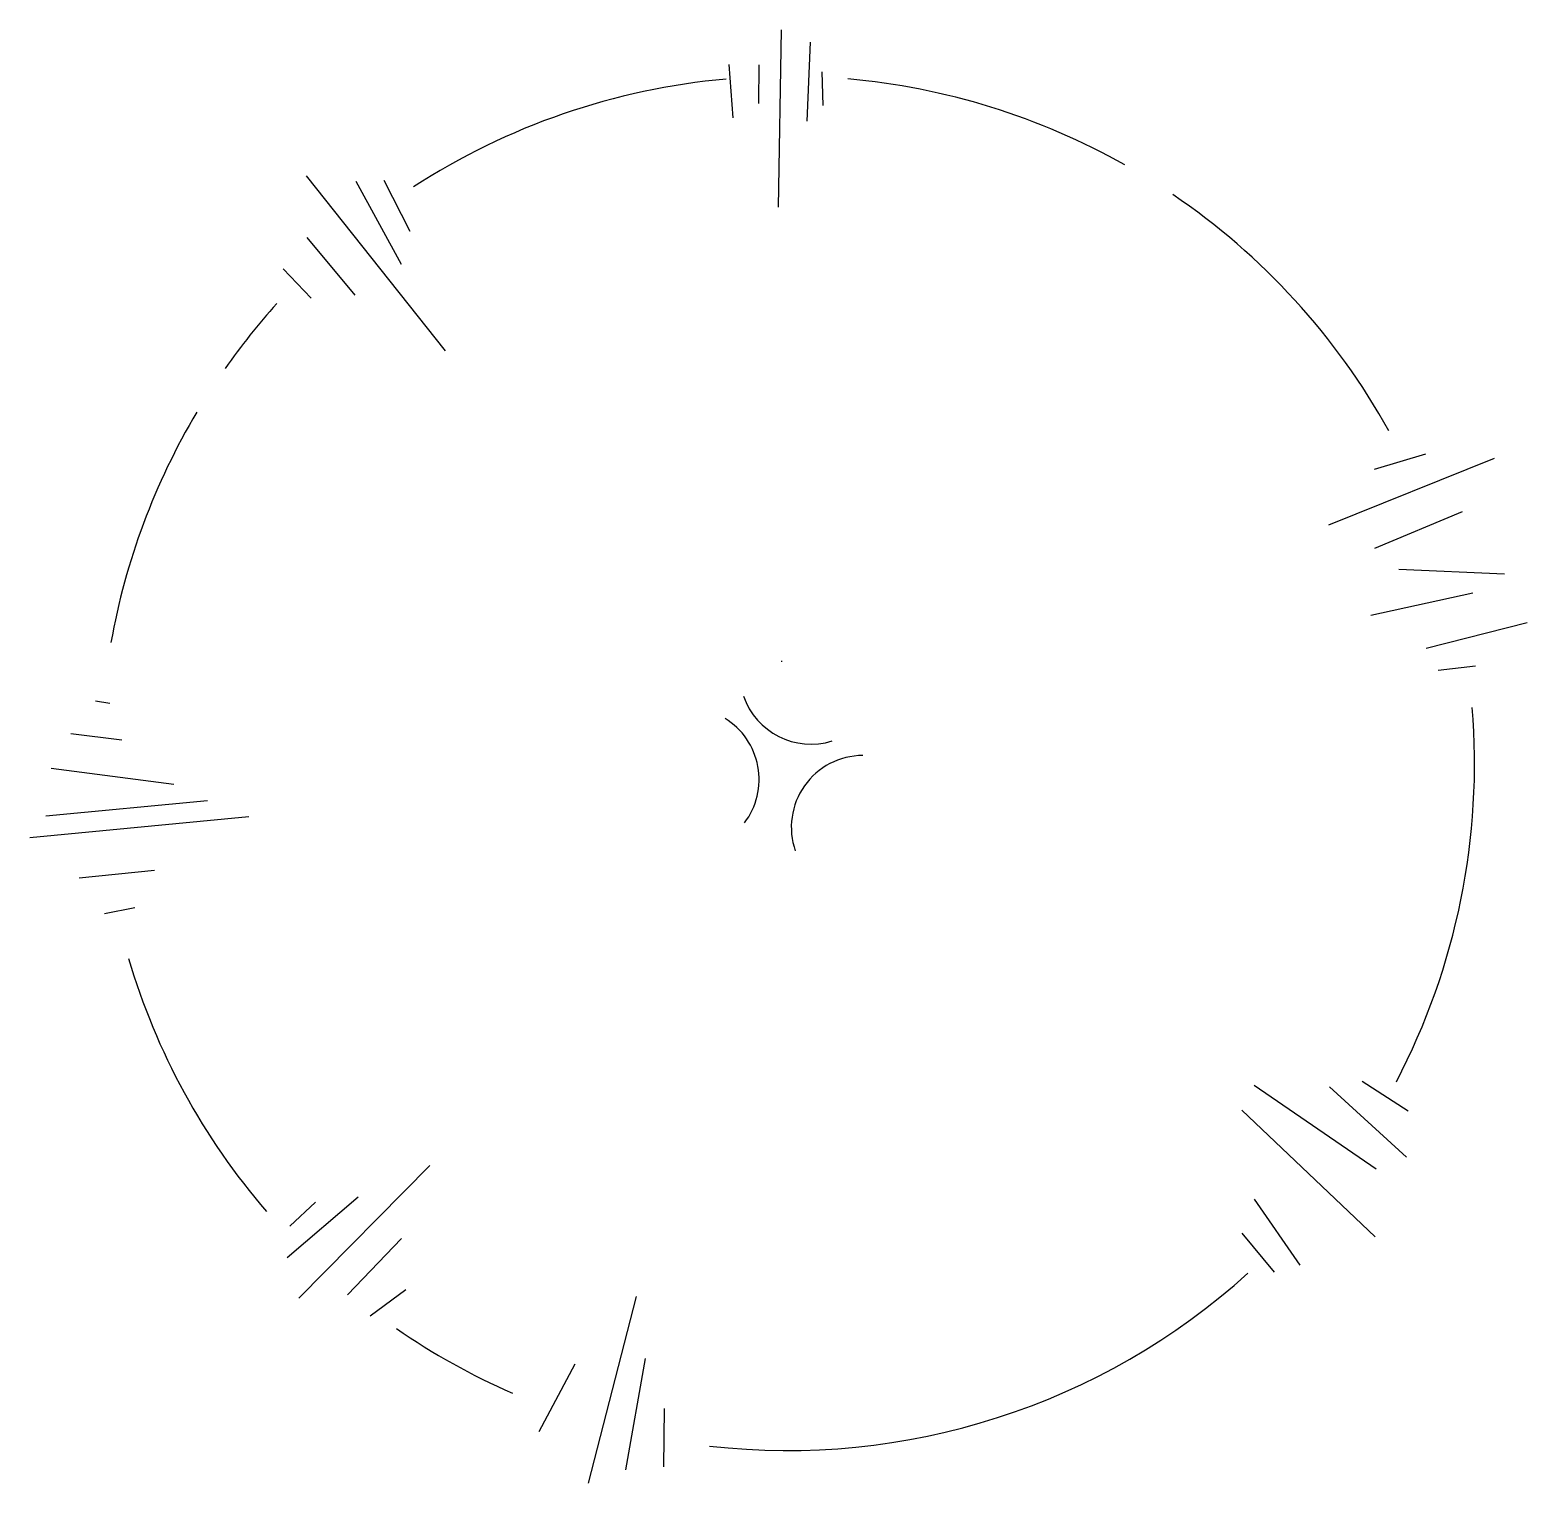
# Model space of a CAD drawing. Extents: x -47 to 1213, y -33 to 1190.
import ezdxf

# ---------------------------------------------------------------- set-up
doc = ezdxf.new("R2010")
doc.units = 0
doc.layers.get('0').update_dxf_attribs({"linetype": 'CONTINUOUS'})

msp = doc.modelspace()

# ---------------------------------------------------------------- linework, layer by layer
at = {"color": 0}
for p, q in [((585.1, 1190), (582.7, 1040.9)), ((609.5, 1179.6), (606.8, 1113.3)), ((541, 1161), (544.6, 1116)), ((566.4, 1160.7), (566.1, 1128)), ((619.5, 1154.9), (620.3, 1126.3)), ((185.4, 1067.2), (302.4, 920.1)), ((227.4, 1062.7), (265.5, 992.9)), ((250.7, 1063.7), (272.8, 1020.6)), ((186, 1015.3), (226.4, 966.7)), ((166.2, 988.9), (189.6, 964.2)), ((1084.4, 820.5), (1127.5, 833.2)), ((1046, 773.6), (1185.5, 829.7)), ((1084.7, 753.9), (1158.5, 784.7)), ((1104.9, 736.2), (1193.9, 732.4)), ((1081.2, 697.6), (1167.2, 716.3)), ((1127.9, 669.7), (1212.8, 691.3)), ((1137.9, 651.2), (1169.5, 655)), ((8.2, 625.5), (20.4, 623.4)), ((-12.5, 598), (30.4, 592.6)), ((-29.1, 568.7), (74.1, 555.4)), ((-33.6, 528.7), (102.5, 541.7)), ((-46.9, 510.5), (137.1, 528.2)), ((-5.5, 476.5), (57.9, 482.9)), ((15.8, 446.5), (41.2, 451.5)), ((1074.1, 305.3), (1112.7, 280.4)), ((983.3, 302.1), (1085.7, 231.6)), ((1046.6, 300.6), (1111.4, 241.6)), ((972.9, 280.9), (1085.1, 174.4)), ((179.3, 122.9), (289.6, 234.5)), ((169.4, 156.9), (229.2, 208.2)), ((171.7, 183.4), (193.2, 203.6)), ((983.2, 206.1), (1021.5, 150.5)), ((972.7, 177.6), (1000.1, 144.6)), ((220.2, 125.7), (265.6, 173.1)), ((239.3, 108), (269.3, 130.2)), ((423, -32.8), (463.4, 124.2)), ((381.4, 10.6), (411.7, 67.5)), ((454.6, -21.7), (471, 72.1)), ((486.5, -19.1), (487, 30))]:
    msp.add_line(p, q, dxfattribs=at)
for centre, radius, start, end in [((590.4, 572.8), 578.2, 95.1155, 122.961), ((590.4, 572.8), 578.2, 60.5954, 84.9599), ((590.4, 572.8), 578.2, 28.935, 55.868), ((590.4, 572.8), 578.2, 137.9939, 144.9207), ((590.4, 572.8), 578.2, 149.2549, 169.861), ((585.4, 598.3), 60.4, 89.4366, 90.2669), ((610.4, 649.4), 60.4, 199.2154, 287.1317), ((590.4, 572.8), 578.2, 332.402, 4.6709), ((506.2, 559.3), 60.4, 322.7337, 58.3189), ((654.1, 519.1), 60.4, 90.2669, 199.2154), ((590.4, 572.8), 578.2, 196.5005, 220.702), ((590.4, 572.8), 578.2, 263.5054, 312.0912), ((590.4, 572.8), 578.2, 235.3181, 246.4192)]:
    msp.add_arc(centre, radius, start, end, dxfattribs=at)

doc.saveas('drawing.dxf')
